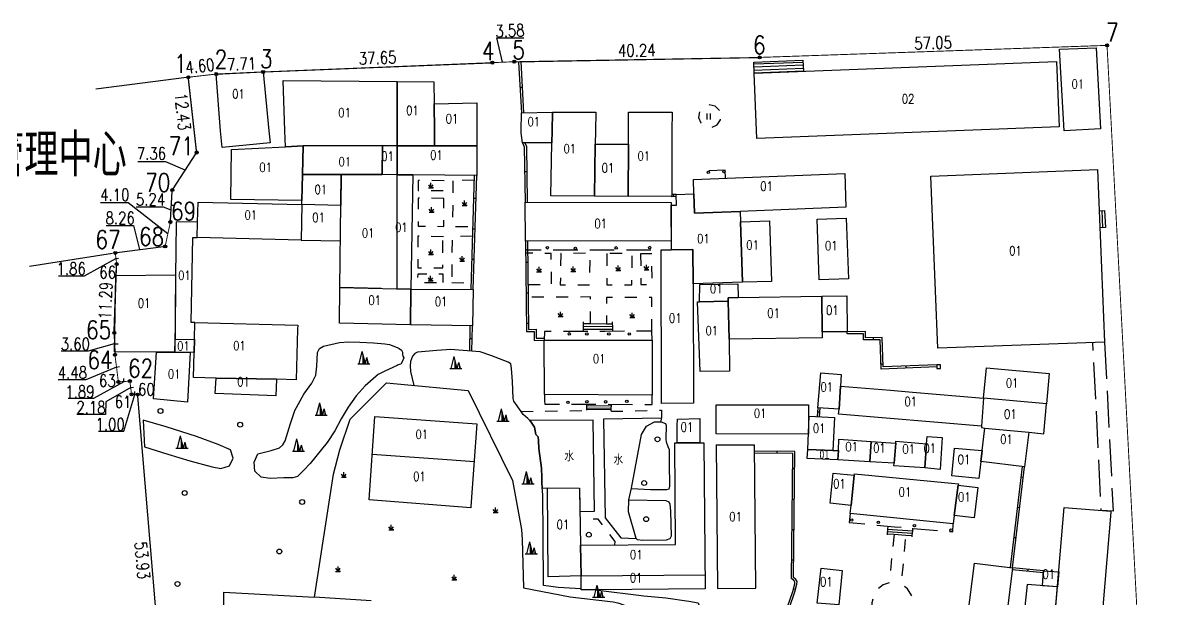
# Model space of a CAD drawing. Extents: x -9390 to -4743, y 24196 to 25839.
# Drawn here: x -6411.9 to -6317.1, y 25116.6 to 25163.9 of the extents above; entities that cross this region are included whole.
import ezdxf
from ezdxf.enums import TextEntityAlignment as Align

# ---------------------------------------------------------------- set-up
doc = ezdxf.new("R2010")
doc.units = 0
doc.header["$MEASUREMENT"] = 0
for name, pattern in [('X0', [4, 3, -1]), ('X5', [3, 2, -1]), ('X6', [2, 1, -1]), ('X87', [7, 5, -2])]:
    doc.linetypes.add(name, pattern=pattern)
doc.layers.get('0').update_dxf_attribs({"linetype": 'CONTINUOUS'})
for name, color, linetype in [('BOUND', 7, 'CONTINUOUS'), ('DLDW', 14, 'CONTINUOUS'), ('DLSS', 5, 'CONTINUOUS'), ('JMD', 6, 'CONTINUOUS'), ('JZD', 1, 'CONTINUOUS'), ('YZH', 2, 'CONTINUOUS'), ('ZBTZ', 5, 'CONTINUOUS')]:
    doc.layers.add(name, color=color, linetype=linetype)
doc.styles.add('HZ', font='rs', dxfattribs={"width": 0.8, "bigfont": 'hztxt'})
doc.styles.add('黑体', font='SIMHEI.TTF', dxfattribs={"width": 0.8})
doc.linetypes.add('X4', pattern='A,0,-1e-09,[149,symbolx.shx,S=0.15,R=0,X=0,Y=0],-1.6', length=1.6)
doc.linetypes.add('X71', pattern='A,5,[150,symbolx.shx,S=1,R=0,X=0,Y=1],5', length=10)
doc.linetypes.add('X72', pattern='A,5,[150,symbolx.shx,S=1,R=0,X=0,Y=0],5', length=10)
doc.linetypes.add('X79', pattern='A,5,[150,symbolx.shx,S=1,R=0,X=0,Y=0],5,[149,symbolx.shx,S=0.25,R=0,X=0,Y=-0.5],1e-08', length=10)

# ---------------------------------------------------------------- blocks, each defined once
blk = doc.blocks.new('GC269')
at = {"linetype": 'CONTINUOUS'}
for p, q in [((-0.52, -1.07), (-0.52, 0.93)), ((0.48, -1.07), (0.48, 0.93))]:
    blk.add_line(p, q, dxfattribs=at)
blk = doc.blocks.new('GC021')
for p, q in [((-1.5, 0), (-0.5, 4)), ((0.5, 0), (-0.5, 4)), ((-2, 0), (2, 0)), ((0.5, 0), (1, 2)), ((1.5, 0), (1, 2))]:
    blk.add_line(p, q)
for points in [[(-0.5, 4), (0.5, 0), (-0.5, 0)], [(1, 2), (1.5, 0), (1, 0)]]:
    blk.add_solid(points)
blk = doc.blocks.new('GC124')
for p, q in [((0, -0.8), (-0.75, 0.2)), ((0, -0.8), (0, 0.8)), ((0, -0.8), (0.75, 0.2)), ((-0.8, -0.8), (0.75, -0.8)), ((0.8, -0.8), (0, -0.8))]:
    blk.add_line(p, q)
blk = doc.blocks.new('GC122')
blk.add_circle((0, 0), 0.8)

msp = doc.modelspace()

# ---------------------------------------------------------------- linework, layer by layer
at = {"linetype": 'CONTINUOUS', "flags": 128}
for points in [[(-6399.54, 25148.915), (-6399.785, 25148.915)], [(-6404.331, 25144.562), (-6404.135, 25144.594)], [(-6404.448, 25137.557), (-6404.141, 25137.557)], [(-6404.289, 25135.649), (-6404.051, 25135.677)], [(-6403.685, 25134.475), (-6403.695, 25134.7)], [(-6403.124, 25133.97), (-6402.899, 25133.998)], [(-6402.796, 25133.39), (-6402.796, 25133.652)]]:
    msp.add_lwpolyline(points, dxfattribs=at)
at = {"layer": 'BOUND', "linetype": 'CONTINUOUS', "flags": 128}
msp.add_lwpolyline([(-6347.973, 25160.821), (-6347.939, 25159.921), (-6351.966, 25159.767), (-6352.001, 25160.666)], close=True, dxfattribs=at)
at = {"layer": 'DLDW', "linetype": 'X4', "flags": 128}
for points in [[(-6382.798, 25135.063), (-6383.893, 25134.116), (-6384.625, 25133.278), (-6385.294, 25132.361), (-6385.852, 25131.395), (-6386.379, 25130.398), (-6387, 25129.464), (-6387.477, 25128.879), (-6387.939, 25128.31), (-6388.416, 25127.725), (-6388.925, 25127.172), (-6389.45, 25126.651), (-6389.831, 25126.557), (-6390.574, 25126.56), (-6391.697, 25126.486), (-6392.425, 25126.6), (-6392.944, 25127.111), (-6393.004, 25127.841), (-6392.683, 25128.522), (-6391.606, 25128.803), (-6390.926, 25129.006), (-6390.639, 25129.274), (-6390.448, 25129.591), (-6390.014, 25131.017), (-6389.662, 25132.079), (-6388.927, 25133.408), (-6388.274, 25134.31), (-6387.939, 25134.975), (-6387.857, 25135.72), (-6387.804, 25136.831), (-6387.629, 25137.163), (-6387.295, 25137.352), (-6385.997, 25137.664), (-6385.264, 25137.711), (-6384.32, 25137.688), (-6383.213, 25137.635), (-6382.274, 25137.539), (-6381.901, 25137.503), (-6381.264, 25137.247), (-6381.095, 25137.179), (-6380.905, 25137.02), (-6380.826, 25136.877), (-6380.827, 25136.687), (-6380.795, 25136.544), (-6380.732, 25136.401), (-6380.844, 25136.068), (-6380.955, 25135.878), (-6381.195, 25135.819), (-6381.264, 25135.786), (-6382.283, 25135.301), (-6382.782, 25135.063)], [(-6366.201, 25117.442), (-6368.06, 25117.547), (-6369.262, 25117.707), (-6369.286, 25121.849), (-6369.327, 25125.119), (-6369.388, 25126.134), (-6369.387, 25126.595), (-6369.417, 25127.356), (-6369.636, 25128.96), (-6369.666, 25129.595), (-6369.697, 25129.928), (-6369.887, 25130.103), (-6370.012, 25130.706), (-6370.264, 25131.135), (-6370.375, 25131.262), (-6370.533, 25131.437), (-6370.928, 25131.739), (-6371.102, 25131.993), (-6371.686, 25132.835), (-6371.749, 25133.057), (-6371.809, 25134.469), (-6371.886, 25135.533), (-6371.949, 25135.914), (-6372.17, 25136.057), (-6373.577, 25136.598), (-6374.463, 25136.901), (-6376.9, 25137.079), (-6377.233, 25137.047), (-6378.009, 25137.017), (-6379.608, 25136.86), (-6379.829, 25136.749), (-6380.004, 25136.543), (-6380.179, 25136.099), (-6380.195, 25135.734), (-6380.165, 25135.274), (-6379.902, 25134.134)], [(-6398.481, 25113.742), (-6395.491, 25113.751), (-6395.475, 25117.172), (-6388.058, 25116.774), (-6386.475, 25126.86), (-6385.975, 25128.857), (-6385.125, 25131.376), (-6382.137, 25134.346), (-6381.264, 25134.263), (-6375.435, 25133.712), (-6371.794, 25126.344), (-6371.058, 25122.328), (-6371.012, 25121.502), (-6370.909, 25117.519), (-6367.08, 25116.784), (-6363.551, 25116.367), (-6363.171, 25116.303), (-6359.327, 25114.965), (-6358.583, 25114.821), (-6356.383, 25114.802), (-6356.256, 25114.802), (-6354.784, 25114.721), (-6351.619, 25114.161), (-6351.619, 25114.161)], [(-6364.997, 25117.367), (-6361.032, 25116.871), (-6359.213, 25116.694), (-6357.329, 25116.438), (-6356.585, 25116.294), (-6356.255, 25115.294), (-6356.256, 25114.802)]]:
    msp.add_lwpolyline(points, dxfattribs=at)
msp.add_lwpolyline([(-6401.982, 25129.087), (-6400.072, 25128.491), (-6398.287, 25127.96), (-6396.453, 25127.444), (-6395.726, 25127.314), (-6395.029, 25127.533), (-6394.711, 25128.166), (-6394.928, 25128.849), (-6395.954, 25129.298), (-6397.739, 25129.941), (-6400.202, 25130.745), (-6402.114, 25131.278)], close=True, dxfattribs=at)
at = {"layer": 'DLDW', "linetype": 'CONTINUOUS'}
for points in [[(-6365.192, 25131.276), (-6370.374, 25131.26), (-6370.264, 25131.135), (-6370.012, 25130.706), (-6369.887, 25130.103), (-6369.697, 25129.928), (-6369.666, 25129.595), (-6369.636, 25128.96), (-6369.417, 25127.356), (-6369.387, 25126.595), (-6369.388, 25126.134), (-6369.363, 25125.725), (-6366.302, 25125.718), (-6366.267, 25123.797), (-6365.085, 25123.811)], [(-6362.044, 25125.712), (-6361.216, 25130.119), (-6360.815, 25130.805), (-6360.163, 25131.155), (-6359.612, 25131.153), (-6359.579, 25131.439), (-6364.326, 25131.379), (-6364.202, 25123.271), (-6362.923, 25121.619), (-6361.672, 25121.586), (-6362.301, 25123.761), (-6362.268, 25124.76)]]:
    msp.add_lwpolyline(points, close=True, dxfattribs=at)
at = {"layer": 'DLDW', "linetype": 'X4'}
msp.add_lwpolyline([(-6383.389, 25116.466), (-6388.058, 25116.774)], dxfattribs=at)
at = {"layer": 'DLSS', "linetype": 'X6', "flags": 128}
msp.add_lwpolyline([(-6354.823, 25156.704), (-6355.18, 25157.044), (-6355.662, 25157.152), (-6356.131, 25156.996), (-6356.453, 25156.622), (-6356.537, 25156.135), (-6356.358, 25155.675), (-6355.968, 25155.372), (-6355.478, 25155.312), (-6355.027, 25155.514), (-6354.744, 25155.919)], close=True, dxfattribs=at)
for points in [[(-6377.422, 25150.934), (-6379.532, 25150.953), (-6379.549, 25150.128), (-6377.428, 25150.141), (-6377.422, 25150.934)], [(-6376.698, 25150.933), (-6376.722, 25147.188), (-6375.039, 25147.172)], [(-6374.922, 25150.985), (-6376.698, 25150.933)], [(-6377.445, 25149.49), (-6379.55, 25149.493), (-6379.555, 25147.207), (-6377.449, 25147.191), (-6377.445, 25149.49)], [(-6377.467, 25146.332), (-6379.572, 25146.382), (-6379.577, 25143.795), (-6377.52, 25143.777), (-6377.515, 25146.332)], [(-6375.063, 25146.375), (-6376.755, 25146.363), (-6376.793, 25142.662)], [(-6370.528, 25142.418), (-6368.596, 25142.401), (-6368.639, 25144.96), (-6370.696, 25144.99)], [(-6367.847, 25144.955), (-6367.884, 25142.384), (-6365.478, 25142.381), (-6365.409, 25144.999), (-6367.847, 25144.955)], [(-6364.064, 25144.95), (-6364.053, 25142.379), (-6362.011, 25142.392), (-6361.992, 25144.956), (-6364.064, 25144.95)], [(-6361.294, 25144.947), (-6361.283, 25142.423), (-6360.35, 25142.39), (-6360.376, 25144.945), (-6361.294, 25144.947)], [(-6377.483, 25142.587), (-6377.503, 25143.255), (-6379.579, 25143.256), (-6379.613, 25142.587), (-6377.483, 25142.587)], [(-6376.794, 25142.586), (-6375.181, 25142.546)], [(-6365.405, 25139.207), (-6365.418, 25141.398), (-6370.516, 25141.37)], [(-6360.363, 25138.586), (-6360.369, 25141.361), (-6364.097, 25141.365), (-6364.091, 25139.205)], [(-6371.112, 25132.008), (-6365.767, 25132.081)], [(-6363.725, 25132.063), (-6363.694, 25132.015), (-6359.594, 25132.105), (-6359.579, 25131.439)], [(-6363.415, 25121.048), (-6363.382, 25121.318), (-6364.772, 25123.161), (-6366.26, 25123.131)], [(-6340.492, 25121.924), (-6340.911, 25117.941), (-6341.386, 25117.767), (-6341.782, 25117.466), (-6342.195, 25116.847), (-6342.339, 25116.292), (-6342.292, 25115.879), (-6341.977, 25115.212), (-6341.629, 25114.847), (-6341.17, 25114.592), (-6341.243, 25113.549), (-6345.256, 25113.899)], [(-6336.408, 25113.174), (-6340.27, 25113.48), (-6340.237, 25114.512), (-6339.746, 25114.654), (-6339.159, 25115.161), (-6338.857, 25115.923), (-6338.919, 25116.7), (-6339.408, 25117.447), (-6339.898, 25117.813), (-6339.526, 25121.843)]]:
    msp.add_lwpolyline(points, dxfattribs=at)
at = {"layer": 'JMD', "linetype": 'CONTINUOUS'}
for p, q in [((-6385.884, 25149.009), (-6385.852, 25151.437)), ((-6385.852, 25151.437), (-6382.483, 25151.437)), ((-6385.975, 25142.17), (-6385.884, 25149.009)), ((-6382.59, 25142.091), (-6385.975, 25142.17)), ((-6383.575, 25124.736), (-6383.11, 25131.589)), ((-6383.11, 25131.589), (-6374.738, 25130.996)), ((-6374.738, 25130.996), (-6375.217, 25124.206)), ((-6358.428, 25121.074), (-6358.491, 25129.422)), ((-6358.491, 25129.422), (-6358.301, 25129.421)), ((-6358.301, 25129.421), (-6356.433, 25129.435)), ((-6356.433, 25129.435), (-6356.101, 25129.434)), ((-6356.101, 25129.434), (-6355.998, 25117.452)), ((-6383.32, 25128.496), (-6376.776, 25128.032)), ((-6355.1, 25129.258), (-6351.949, 25129.253)), ((-6376.776, 25128.032), (-6374.956, 25127.903)), ((-6375.233, 25124.079), (-6383.575, 25124.736)), ((-6375.217, 25124.206), (-6375.233, 25124.079)), ((-6366.217, 25121.036), (-6358.428, 25121.074)), ((-6366.174, 25118.512), (-6366.217, 25121.036)), ((-6366.16, 25117.449), (-6366.174, 25118.512)), ((-6366.16, 25117.354), (-6366.16, 25117.449)), ((-6365.014, 25117.367), (-6366.16, 25117.354)), ((-6355.998, 25117.452), (-6365.014, 25117.367))]:
    msp.add_line(p, q, dxfattribs=at)
for points in [[(-6326.922, 25161.729), (-6323.932, 25161.846), (-6323.571, 25155.205), (-6326.559, 25155.034)], [(-6351.966, 25159.767), (-6327.186, 25160.716), (-6326.956, 25155.348), (-6351.767, 25154.399)], [(-6391.782, 25155.034), (-6391.676, 25154.034), (-6395.632, 25153.671), (-6395.766, 25155.034), (-6396.107, 25159.689), (-6396.107, 25159.689), (-6392.258, 25159.864)], [(-6388.988, 25153.8), (-6390.422, 25153.729), (-6390.471, 25155.034), (-6390.627, 25159.166), (-6381.264, 25159.081), (-6381.264, 25155.034), (-6381.264, 25153.811), (-6382.472, 25153.817)], [(-6378.209, 25155.034), (-6378.192, 25153.795), (-6381.264, 25153.811), (-6381.264, 25155.034), (-6381.264, 25159.081), (-6378.265, 25159.053), (-6378.224, 25157.254)], [(-6378.209, 25155.034), (-6378.224, 25157.254), (-6374.724, 25157.335), (-6374.728, 25155.034), (-6374.73, 25153.788), (-6377.484, 25153.793), (-6378.143, 25153.795), (-6378.192, 25153.795)], [(-6371.086, 25155.034), (-6371.076, 25156.513), (-6368.524, 25156.574), (-6368.553, 25155.034), (-6368.57, 25154.057), (-6370.993, 25154.048), (-6371.087, 25154.858)], [(-6364.993, 25155.034), (-6365.013, 25153.934), (-6365.09, 25149.662), (-6368.65, 25149.683), (-6368.57, 25154.057), (-6368.553, 25155.034), (-6368.524, 25156.574), (-6364.965, 25156.553)], [(-6362.286, 25155.034), (-6362.28, 25156.55), (-6358.715, 25156.566), (-6358.721, 25155.034), (-6358.743, 25149.667), (-6362.308, 25149.651), (-6362.291, 25153.923)], [(-6394.909, 25149.399), (-6394.858, 25153.509), (-6390.422, 25153.729), (-6388.988, 25153.8), (-6389.031, 25151.435), (-6389.073, 25149.309)], [(-6388.988, 25153.8), (-6382.472, 25153.817), (-6382.483, 25151.437), (-6385.852, 25151.437), (-6389.031, 25151.435)], [(-6382.483, 25151.437), (-6382.472, 25153.817), (-6381.264, 25153.811), (-6381.264, 25151.428)], [(-6381.264, 25151.428), (-6381.264, 25153.811), (-6378.192, 25153.795), (-6378.143, 25153.795), (-6377.484, 25153.793), (-6374.73, 25153.788), (-6374.735, 25151.375), (-6379.989, 25151.417)], [(-6365.09, 25149.662), (-6365.013, 25153.934), (-6362.291, 25153.923), (-6362.308, 25149.651)], [(-6389.09, 25148.976), (-6389.073, 25149.309), (-6389.031, 25151.435), (-6385.852, 25151.437), (-6385.885, 25148.901)], [(-6381.264, 25142.06), (-6381.264, 25151.428), (-6379.989, 25151.417), (-6380.135, 25142.034)], [(-6356.954, 25151.037), (-6344.545, 25151.523), (-6344.454, 25148.755), (-6353.138, 25148.415), (-6356.863, 25148.269), (-6356.915, 25149.852)], [(-6337.477, 25151.319), (-6323.822, 25151.852), (-6323.227, 25137.688), (-6336.909, 25137.182)], [(-6358.8, 25148.943), (-6358.357, 25148.942), (-6358.387, 25149.804), (-6356.915, 25149.852), (-6356.863, 25148.269), (-6353.138, 25148.415), (-6353.111, 25147.569), (-6352.948, 25142.598), (-6356.996, 25142.477), (-6357.004, 25145.29), (-6358.772, 25145.277)], [(-6397.676, 25146.278), (-6397.638, 25147.539), (-6397.599, 25149.189), (-6389.09, 25148.976), (-6389.152, 25146.057)], [(-6370.766, 25149.164), (-6358.801, 25149.149), (-6358.8, 25148.943), (-6358.777, 25145.991), (-6370.741, 25145.974)], [(-6398.024, 25146.287), (-6397.676, 25146.278), (-6397.638, 25147.539), (-6399.394, 25147.563), (-6399.421, 25145.151), (-6399.447, 25143.215), (-6399.485, 25137.916), (-6397.89, 25137.94), (-6397.868, 25139.288), (-6398.153, 25139.305)], [(-6353.111, 25147.569), (-6350.715, 25147.649), (-6350.549, 25142.678), (-6352.948, 25142.598)], [(-6346.818, 25147.779), (-6344.419, 25147.86), (-6344.253, 25142.888), (-6346.652, 25142.808)], [(-6359.6, 25145.278), (-6358.793, 25145.277), (-6357.004, 25145.29), (-6356.996, 25142.477), (-6356.965, 25132.673), (-6359.577, 25132.661)], [(-6386.004, 25139.252), (-6386.004, 25139.252), (-6385.975, 25142.17), (-6380.135, 25142.034), (-6380.173, 25139.114)], [(-6380.173, 25139.114), (-6380.135, 25142.034), (-6375.023, 25141.996), (-6375.092, 25139.028)], [(-6356.459, 25140.989), (-6356.44, 25142.433), (-6353.306, 25142.476), (-6353.292, 25141.35), (-6354.115, 25141.335), (-6354.116, 25141.065)], [(-6356.617, 25140.989), (-6356.459, 25140.989), (-6354.116, 25141.065), (-6354.043, 25137.923), (-6354, 25135.304), (-6356.406, 25135.275)], [(-6354.116, 25141.065), (-6354.115, 25141.335), (-6353.292, 25141.35), (-6346.439, 25141.452), (-6346.397, 25138.532), (-6346.398, 25138.04), (-6354.043, 25137.923)], [(-6346.439, 25141.452), (-6344.381, 25141.497), (-6344.339, 25138.545), (-6346.397, 25138.532)], [(-6397.969, 25134.782), (-6397.911, 25136.845), (-6397.89, 25137.94), (-6397.868, 25139.288), (-6389.422, 25139.092), (-6389.44, 25138.742), (-6389.554, 25134.601), (-6391.152, 25134.64), (-6396.118, 25134.742)], [(-6399.485, 25137.916), (-6397.89, 25137.94), (-6397.911, 25136.845), (-6399.493, 25136.868)], [(-6369.206, 25137.847), (-6360.343, 25137.851), (-6360.336, 25133.328), (-6369.168, 25133.387)], [(-6401.007, 25136.878), (-6399.493, 25136.868), (-6398.239, 25136.849), (-6398.468, 25132.763), (-6401.255, 25133.03)], [(-6346.757, 25132.311), (-6346.498, 25135.183), (-6344.836, 25135.038), (-6344.901, 25134.086), (-6345.016, 25132.198)], [(-6327.786, 25135.111), (-6327.999, 25132.62), (-6333.158, 25133.103), (-6332.925, 25135.592)], [(-6396.188, 25133.473), (-6396.118, 25134.742), (-6391.152, 25134.64), (-6391.206, 25133.292)], [(-6345.048, 25131.769), (-6345.016, 25132.198), (-6344.901, 25134.086), (-6340.787, 25133.748), (-6338.982, 25133.587), (-6333.158, 25133.103), (-6333.337, 25130.786)], [(-6355.095, 25132.558), (-6347.529, 25132.546), (-6347.532, 25130.146), (-6355.098, 25130.158)], [(-6327.999, 25132.62), (-6333.158, 25133.103), (-6333.337, 25130.786), (-6333.337, 25130.675), (-6333.052, 25130.643), (-6329.46, 25130.289), (-6328.209, 25130.161)], [(-6358.301, 25129.421), (-6358.283, 25130.834), (-6358.282, 25131.373), (-6356.445, 25131.419), (-6356.432, 25130.006), (-6356.433, 25129.435)], [(-6358.301, 25129.421), (-6358.283, 25130.834), (-6358.282, 25131.373), (-6356.445, 25131.419), (-6356.432, 25130.006), (-6356.433, 25129.435)], [(-6347.586, 25128.868), (-6347.47, 25131.614), (-6345.381, 25131.516), (-6345.513, 25128.802)], [(-6333.385, 25127.89), (-6333.273, 25128.802), (-6333.052, 25130.643), (-6329.46, 25130.289), (-6329.797, 25127.459)], [(-6345.118, 25128.024), (-6345.07, 25128.786), (-6345.02, 25129.722), (-6342.393, 25129.544), (-6342.491, 25127.862)], [(-6342.491, 25127.862), (-6342.393, 25129.544), (-6340.367, 25129.399), (-6340.497, 25127.748)], [(-6340.513, 25127.542), (-6340.497, 25127.748), (-6340.367, 25129.399), (-6340.351, 25129.557), (-6337.835, 25129.348), (-6337.981, 25127.38)], [(-6337.981, 25127.38), (-6337.835, 25129.348), (-6337.786, 25129.951), (-6336.552, 25129.87), (-6336.715, 25127.251)], [(-6347.619, 25128.154), (-6347.586, 25128.868), (-6345.513, 25128.802), (-6345.07, 25128.786), (-6345.118, 25128.024)], [(-6335.75, 25126.711), (-6335.54, 25128.996), (-6333.273, 25128.802), (-6333.385, 25127.89), (-6333.55, 25126.486)], [(-6345.758, 25124.47), (-6345.5, 25126.945), (-6343.775, 25126.784), (-6344.033, 25124.277)], [(-6344.098, 25123.626), (-6344.033, 25124.277), (-6343.775, 25126.784), (-6343.759, 25126.895), (-6335.783, 25126.108), (-6335.229, 25126.059), (-6335.245, 25125.948), (-6335.566, 25123.457), (-6335.647, 25122.775)], [(-6368.946, 25125.721), (-6366.302, 25125.718), (-6366.217, 25121.036), (-6366.174, 25118.512), (-6368.865, 25118.437)], [(-6335.566, 25123.457), (-6335.245, 25125.948), (-6333.631, 25125.756), (-6333.936, 25123.28)], [(-6328.678, 25098.071), (-6328.63, 25098.754), (-6328.096, 25105.181), (-6327.933, 25107.735), (-6326.542, 25124.128), (-6322.712, 25123.806), (-6322.712, 25123.726), (-6324.507, 25102.7), (-6324.927, 25097.765)], [(-6346.803, 25116.266), (-6346.496, 25119.138), (-6344.756, 25118.961), (-6345.046, 25116.121)], [(-6335.092, 25110.016), (-6334.471, 25115.037), (-6333.911, 25119.555), (-6330.785, 25119.168), (-6331.966, 25109.629)]]:
    msp.add_lwpolyline(points, close=True, dxfattribs=at)
at = {"layer": 'JMD', "linetype": 'CONTINUOUS', "flags": 128}
for points in [[(-6389.152, 25146.057), (-6385.924, 25146.014)], [(-6366.174, 25118.512), (-6356.008, 25118.6)]]:
    msp.add_lwpolyline(points, dxfattribs=at)
for points in [[(-6404.331, 25143.163), (-6399.447, 25143.215), (-6399.493, 25136.868), (-6404.442, 25136.902)], [(-6328.238, 25118.925), (-6326.99, 25118.846), (-6327.096, 25117.601), (-6328.315, 25117.704)], [(-6330.632, 25107.991), (-6327.933, 25107.735), (-6327.096, 25117.601), (-6329.583, 25117.811)]]:
    msp.add_lwpolyline(points, close=True, dxfattribs=at)
at = {"layer": 'JMD', "linetype": 'CONTINUOUS'}
msp.add_lwpolyline([(-6355.1, 25129.258), (-6354.998, 25117.461), (-6351.848, 25117.488), (-6351.949, 25129.253)], dxfattribs=at)
at = {"layer": 'JZD', "linetype": 'CONTINUOUS', "flags": 128}
for points in [[(-6372.621, 25160.656), (-6373.085, 25162.665), (-6370.879, 25162.665)], [(-6398.545, 25159.415), (-6405.975, 25158.457)], [(-6402.541, 25152.5), (-6400.273, 25152.5), (-6398.676, 25151.83)], [(-6405.593, 25149.159), (-6403.343, 25149.159), (-6400.088, 25146.61)], [(-6402.68, 25148.798), (-6400.47, 25148.798), (-6399.827, 25148.537)], [(-6405.151, 25147.272), (-6402.901, 25147.272), (-6402.399, 25145.285)], [(-6404.618, 25144.952), (-6411.428, 25143.908)], [(-6409.051, 25143.128), (-6406.91, 25143.128), (-6404.356, 25144.56)], [(-6408.837, 25136.976), (-6406.581, 25136.976), (-6404.449, 25137.591)], [(-6404.284, 25135.637), (-6406.8, 25134.599), (-6409.07, 25134.599)], [(-6408.248, 25133.082), (-6406.16, 25133.082), (-6403.658, 25134.453)], [(-6403.127, 25133.958), (-6405.157, 25132.782), (-6405.18, 25131.757), (-6407.556, 25131.757)], [(-6405.757, 25130.374), (-6403.692, 25130.374), (-6402.781, 25133.405)]]:
    msp.add_lwpolyline(points, dxfattribs=at)
at = {"layer": 'JZD', "linetype": 'X87', "const_width": 0.075, "flags": 128}
for points in [[(-6351.414, 25161.058), (-6323.157, 25162.038)], [(-6323.025, 25161.917), (-6317.094, 25049.889)], [(-6398.267, 25159.442), (-6396.231, 25159.675)], [(-6400.272, 25145.664), (-6399.895, 25147.427)]]:
    msp.add_lwpolyline(points, dxfattribs=at)
at = {"layer": 'JZD', "linetype": 'CONTINUOUS', "const_width": 0.075, "flags": 128}
for points in [[(-6392.133, 25159.869), (-6373.572, 25160.621)], [(-6373.322, 25160.631), (-6371.781, 25160.696)], [(-6371.531, 25160.704), (-6351.664, 25161.051)], [(-6395.982, 25159.695), (-6392.383, 25159.858)], [(-6397.719, 25153.376), (-6398.377, 25159.303)], [(-6399.645, 25150.271), (-6397.774, 25153.147)], [(-6399.861, 25147.674), (-6399.721, 25150.042)], [(-6404.268, 25145.032), (-6400.422, 25145.526)], [(-6404.29, 25144.218), (-6404.376, 25144.892)], [(-6404.47, 25138.578), (-6404.278, 25143.97)], [(-6404.421, 25136.779), (-6404.47, 25138.328)], [(-6404.153, 25134.554), (-6404.402, 25136.53)], [(-6403.32, 25134.482), (-6404.013, 25134.438)], [(-6403.069, 25133.534), (-6403.179, 25134.366)], [(-6402.679, 25133.394), (-6402.928, 25133.404)], [(-6400.309, 25106.642), (-6402.544, 25133.264)]]:
    msp.add_lwpolyline(points, dxfattribs=at)
at = {"layer": 'JZD', "linetype": 'X79', "flags": 128}
for points in [[(-6371.531, 25160.704), (-6351.664, 25161.051)], [(-6400.309, 25106.642), (-6402.544, 25133.264)]]:
    msp.add_lwpolyline(points, dxfattribs=at)
at = {"layer": 'JZD', "linetype": 'X72', "flags": 128}
for points in [[(-6395.982, 25159.695), (-6392.383, 25159.858)], [(-6392.133, 25159.869), (-6373.572, 25160.621)], [(-6397.719, 25153.376), (-6398.377, 25159.303)], [(-6399.645, 25150.271), (-6397.774, 25153.147)], [(-6404.47, 25138.578), (-6404.278, 25143.97)]]:
    msp.add_lwpolyline(points, dxfattribs=at)
at = {"layer": 'JZD', "linetype": 'X71', "flags": 128}
for points in [[(-6399.861, 25147.674), (-6399.721, 25150.042)], [(-6404.268, 25145.032), (-6400.422, 25145.526)], [(-6404.47, 25138.328), (-6404.421, 25136.779)], [(-6404.47, 25138.328), (-6404.421, 25136.779)]]:
    msp.add_lwpolyline(points, dxfattribs=at)
at = {"layer": 'JZD', "linetype": 'CONTINUOUS'}
for centre, radius in [((-6323.032, 25162.042), 0.125), ((-6323.032, 25162.042), 0.1), ((-6323.032, 25162.042), 0.1), ((-6323.032, 25162.042), 0.1), ((-6373.447, 25160.626), 0.125), ((-6373.447, 25160.626), 0.1), ((-6373.447, 25160.626), 0.1), ((-6371.656, 25160.702), 0.125), ((-6371.656, 25160.702), 0.1), ((-6371.656, 25160.702), 0.1), ((-6351.539, 25161.054), 0.125), ((-6351.539, 25161.054), 0.1), ((-6396.107, 25159.689), 0.125), ((-6396.107, 25159.689), 0.1), ((-6396.107, 25159.689), 0.1), ((-6396.107, 25159.689), 0.1), ((-6392.258, 25159.864), 0.125), ((-6392.258, 25159.864), 0.1), ((-6398.391, 25159.428), 0.125), ((-6398.391, 25159.428), 0.125), ((-6398.391, 25159.428), 0.1), ((-6398.391, 25159.428), 0.1), ((-6398.391, 25159.428), 0.1), ((-6397.706, 25153.252), 0.125), ((-6397.706, 25153.252), 0.1), ((-6397.706, 25153.252), 0.1), ((-6399.714, 25150.167), 0.125), ((-6399.714, 25150.167), 0.1), ((-6399.714, 25150.167), 0.1), ((-6399.869, 25147.549), 0.125), ((-6399.869, 25147.549), 0.1), ((-6399.869, 25147.549), 0.1), ((-6400.298, 25145.542), 0.125), ((-6400.298, 25145.542), 0.1), ((-6400.298, 25145.542), 0.1), ((-6404.392, 25145.016), 0.125), ((-6404.392, 25145.016), 0.125), ((-6404.392, 25145.016), 0.125), ((-6404.274, 25144.094), 0.125), ((-6404.274, 25144.094), 0.125), ((-6404.274, 25144.094), 0.125), ((-6404.474, 25138.453), 0.125), ((-6404.474, 25138.453), 0.125), ((-6404.474, 25138.453), 0.125), ((-6404.417, 25136.654), 0.125), ((-6404.417, 25136.654), 0.125), ((-6404.417, 25136.654), 0.125), ((-6404.138, 25134.43), 0.125), ((-6404.138, 25134.43), 0.125), ((-6404.138, 25134.43), 0.125), ((-6403.195, 25134.49), 0.125), ((-6403.195, 25134.49), 0.125), ((-6403.195, 25134.49), 0.125), ((-6403.053, 25133.41), 0.125), ((-6403.053, 25133.41), 0.125), ((-6403.053, 25133.41), 0.125), ((-6402.554, 25133.388), 0.125), ((-6402.554, 25133.388), 0.125), ((-6402.554, 25133.388), 0.125)]:
    msp.add_circle(centre, radius, dxfattribs=at)
at = {"layer": 'JZD', "color": 7, "linetype": 'CONTINUOUS'}
for p in [(-6323.032, 25162.042), (-6323.032, 25162.042), (-6323.032, 25162.042), (-6398.391, 25159.428), (-6398.391, 25159.428), (-6398.391, 25159.428), (-6404.392, 25145.016), (-6404.392, 25145.016), (-6404.392, 25145.016), (-6404.392, 25145.016), (-6404.392, 25145.016), (-6404.392, 25145.016)]:
    msp.add_point(p, dxfattribs=at)
at = {"layer": 'JZD', "linetype": 'CONTINUOUS'}
for p in [(-6371.656, 25160.702), (-6371.656, 25160.702), (-6371.656, 25160.702), (-6351.539, 25161.054), (-6351.539, 25161.054), (-6392.258, 25159.864), (-6392.258, 25159.864), (-6373.447, 25160.626), (-6373.447, 25160.626), (-6373.447, 25160.626), (-6396.107, 25159.689), (-6396.107, 25159.689), (-6396.107, 25159.689), (-6397.706, 25153.252), (-6397.706, 25153.252), (-6397.706, 25153.252), (-6399.714, 25150.167), (-6399.714, 25150.167), (-6399.714, 25150.167), (-6399.869, 25147.549), (-6399.869, 25147.549), (-6399.869, 25147.549), (-6400.298, 25145.542), (-6400.298, 25145.542), (-6400.298, 25145.542), (-6404.274, 25144.094), (-6404.274, 25144.094), (-6404.274, 25144.094), (-6404.274, 25144.094), (-6404.274, 25144.094), (-6404.274, 25144.094), (-6404.474, 25138.453), (-6404.474, 25138.453), (-6404.474, 25138.453), (-6404.474, 25138.453), (-6404.474, 25138.453), (-6404.474, 25138.453), (-6404.417, 25136.654), (-6404.417, 25136.654), (-6404.417, 25136.654), (-6404.417, 25136.654), (-6404.417, 25136.654), (-6404.417, 25136.654), (-6404.138, 25134.43), (-6404.138, 25134.43), (-6404.138, 25134.43), (-6404.138, 25134.43), (-6404.138, 25134.43), (-6404.138, 25134.43), (-6403.195, 25134.49), (-6403.195, 25134.49), (-6403.195, 25134.49), (-6403.195, 25134.49), (-6403.195, 25134.49), (-6403.195, 25134.49), (-6403.053, 25133.41), (-6403.053, 25133.41), (-6403.053, 25133.41), (-6403.053, 25133.41), (-6403.053, 25133.41), (-6403.053, 25133.41), (-6402.554, 25133.388), (-6402.554, 25133.388), (-6402.554, 25133.388), (-6402.554, 25133.388), (-6402.554, 25133.388), (-6402.554, 25133.388)]:
    msp.add_point(p, dxfattribs=at)
at = {"layer": 'YZH', "linetype": 'CONTINUOUS'}
for p, q in [((-6348.631, 25128.711), (-6351.945, 25128.747)), ((-6348.808, 25128.538), (-6351.944, 25128.572)), ((-6348.922, 25118.282), (-6348.808, 25128.538)), ((-6348.746, 25118.363), (-6348.631, 25128.711)), ((-6348.691, 25118.089), (-6348.922, 25118.282)), ((-6348.556, 25118.204), (-6348.746, 25118.363)), ((-6348.64, 25118.004), (-6348.691, 25118.089)), ((-6348.651, 25117.867), (-6348.64, 25118.004)), ((-6348.461, 25118.046), (-6348.556, 25118.204)), ((-6348.478, 25117.839), (-6348.461, 25118.046)), ((-6349.684, 25114.721), (-6348.805, 25117.238)), ((-6349.529, 25114.635), (-6348.637, 25117.189)), ((-6348.805, 25117.238), (-6348.651, 25117.867)), ((-6348.637, 25117.189), (-6348.478, 25117.839))]:
    msp.add_line(p, q, dxfattribs=at)
at = {"layer": 'YZH', "linetype": 'CONTINUOUS', "flags": 128}
for points in [[(-6371.303, 25160.659), (-6371.076, 25156.513)], [(-6351.966, 25159.767), (-6352.001, 25160.666)], [(-6351.995, 25160.516), (-6347.968, 25160.67)], [(-6347.973, 25160.821), (-6347.939, 25159.921)], [(-6347.958, 25160.42), (-6351.986, 25160.266)], [(-6351.976, 25160.016), (-6347.949, 25160.171)], [(-6371.015, 25158.595), (-6371.19, 25158.586)], [(-6370.993, 25154.048), (-6370.843, 25153.715), (-6370.766, 25149.164)], [(-6375.198, 25142.002), (-6374.91, 25151.381)], [(-6375.023, 25141.996), (-6374.735, 25151.375)], [(-6370.633, 25151.661), (-6370.808, 25151.658)], [(-6374.967, 25149.498), (-6374.792, 25149.493)], [(-6358.741, 25149.627), (-6358.743, 25149.667)], [(-6358.387, 25149.804), (-6358.742, 25149.802)], [(-6358.385, 25149.629), (-6358.741, 25149.627)], [(-6358.563, 25149.628), (-6358.564, 25149.803)], [(-6323.68, 25148.467), (-6323.231, 25148.489)], [(-6323.367, 25147.081), (-6323.43, 25148.481)], [(-6323.231, 25148.489), (-6323.165, 25147.09)], [(-6375.044, 25146.999), (-6374.869, 25146.994)], [(-6323.165, 25147.09), (-6323.621, 25147.071)], [(-6370.741, 25145.974), (-6370.661, 25138.558), (-6370.037, 25138.565), (-6370.023, 25137.831), (-6369.206, 25137.847)], [(-6370.566, 25145.976), (-6370.488, 25138.735), (-6369.861, 25138.742), (-6369.865, 25138.009), (-6369.21, 25138.022)], [(-6375.121, 25144.5), (-6374.946, 25144.495)], [(-6370.547, 25144.219), (-6370.722, 25144.217)], [(-6370.52, 25141.719), (-6370.695, 25141.717)], [(-6375.316, 25136.955), (-6375.267, 25139.032)], [(-6375.141, 25136.951), (-6375.092, 25139.028)], [(-6370.493, 25139.219), (-6370.668, 25139.218)], [(-6365.992, 25138.573), (-6365.991, 25138.763), (-6365.991, 25138.985), (-6365.991, 25139.207), (-6365.99, 25139.35)], [(-6365.991, 25139.207), (-6365.405, 25139.207), (-6364.091, 25139.205), (-6363.601, 25139.204)], [(-6365.991, 25138.985), (-6363.585, 25139.014)], [(-6363.57, 25138.585), (-6363.585, 25139.014), (-6363.601, 25139.204), (-6363.6, 25139.363)], [(-6375.291, 25137.993), (-6375.116, 25137.989)], [(-6365.991, 25138.763), (-6363.586, 25138.76)], [(-6337.004, 25135.827), (-6341.397, 25135.665), (-6341.486, 25138.064), (-6342.836, 25138.055), (-6342.839, 25138.555), (-6344.339, 25138.545)], [(-6344.338, 25138.37), (-6344.339, 25138.545)], [(-6336.998, 25135.652), (-6341.566, 25135.484), (-6341.655, 25137.888), (-6343.01, 25137.879), (-6343.013, 25138.379), (-6344.338, 25138.37)], [(-6342.178, 25137.884), (-6342.179, 25138.059)], [(-6341.581, 25135.913), (-6341.407, 25135.919)], [(-6339.496, 25135.56), (-6339.503, 25135.735)], [(-6365.735, 25132.589), (-6365.735, 25132.478), (-6365.735, 25132.303), (-6365.735, 25132.192), (-6365.736, 25132.113)], [(-6365.735, 25132.478), (-6363.709, 25132.46)], [(-6365.735, 25132.303), (-6363.725, 25132.269)], [(-6365.735, 25132.192), (-6363.725, 25132.158)], [(-6363.709, 25132.586), (-6363.709, 25132.46), (-6363.725, 25132.269), (-6363.725, 25132.158), (-6363.725, 25132.063)], [(-6346.757, 25132.311), (-6346.809, 25131.583)], [(-6346.757, 25132.311), (-6346.809, 25131.583)], [(-6346.582, 25132.299), (-6346.634, 25131.57)], [(-6346.582, 25132.299), (-6346.634, 25131.57)], [(-6346.608, 25131.934), (-6346.783, 25131.947)], [(-6346.608, 25131.934), (-6346.783, 25131.947)], [(-6350.086, 25128.552), (-6350.085, 25128.727)], [(-6330.959, 25119.188), (-6329.971, 25127.48)], [(-6330.785, 25119.168), (-6329.797, 25127.459)], [(-6348.822, 25127.316), (-6348.647, 25127.314)], [(-6330.072, 25126.636), (-6329.898, 25126.615)], [(-6348.849, 25124.816), (-6348.674, 25124.814)], [(-6330.367, 25124.153), (-6330.194, 25124.133)], [(-6348.877, 25122.316), (-6348.702, 25122.315)], [(-6341.013, 25122.596), (-6341.029, 25122.353), (-6341.062, 25121.972), (-6341.078, 25121.877)], [(-6341.062, 25121.972), (-6340.492, 25121.924), (-6339.526, 25121.843), (-6339.036, 25121.811)], [(-6341.045, 25122.163), (-6339.02, 25122.001)], [(-6341.029, 25122.353), (-6339.003, 25122.192)], [(-6338.987, 25122.43), (-6339.003, 25122.192), (-6339.036, 25121.811), (-6339.052, 25121.716)], [(-6330.663, 25121.671), (-6330.489, 25121.65)], [(-6348.905, 25119.817), (-6348.73, 25119.815)], [(-6328.254, 25118.751), (-6330.802, 25118.993)], [(-6328.238, 25118.925), (-6330.785, 25119.168)], [(-6329.528, 25118.872), (-6329.511, 25119.046)], [(-6348.753, 25117.451), (-6348.583, 25117.409)]]:
    msp.add_lwpolyline(points, dxfattribs=at)
at = {"layer": 'YZH', "linetype": 'CONTINUOUS'}
for points in [[(-6371.131, 25160.711), (-6370.901, 25156.517)], [(-6370.801, 25154.048), (-6370.669, 25153.754), (-6370.591, 25149.167)]]:
    msp.add_lwpolyline(points, dxfattribs=at)
at = {"layer": 'YZH', "linetype": 'X5', "flags": 128}
for points in [[(-6354.332, 25151.14), (-6354.358, 25151.805), (-6355.857, 25151.746), (-6355.831, 25151.081)], [(-6370.741, 25145.974), (-6370.745, 25145.261), (-6364.728, 25145.268), (-6359.6, 25145.278)], [(-6360.357, 25137.851), (-6360.363, 25138.586), (-6364.203, 25138.57), (-6369.189, 25138.561), (-6369.206, 25137.847)], [(-6369.168, 25133.387), (-6369.169, 25132.879), (-6369.164, 25132.596), (-6363.978, 25132.587), (-6360.347, 25132.585), (-6360.336, 25133.328)], [(-6344.098, 25123.626), (-6344.177, 25122.9), (-6340.459, 25122.543), (-6335.695, 25122.124), (-6335.647, 25122.775)]]:
    msp.add_lwpolyline(points, dxfattribs=at)
at = {"layer": 'YZH', "linetype": 'X0', "flags": 128}
msp.add_lwpolyline([(-6323.227, 25137.688), (-6322.534, 25123.829), (-6323.501, 25123.872), (-6324.191, 25137.652)], dxfattribs=at)
at = {"layer": 'YZH', "linetype": 'CONTINUOUS', "flags": 128}
msp.add_lwpolyline([(-6336.705, 25135.839), (-6337.004, 25135.827), (-6336.992, 25135.527), (-6336.692, 25135.539)], close=True, dxfattribs=at)
at = {"layer": 'YZH', "linetype": 'CONTINUOUS'}
for centre in [(-6355.747, 25151.621), (-6354.46, 25151.688), (-6368.938, 25145.432), (-6366.643, 25145.382), (-6363.303, 25145.425), (-6360.549, 25145.453), (-6367.148, 25138.368), (-6365.707, 25138.366), (-6363.903, 25138.364), (-6362.225, 25138.361), (-6367.254, 25132.75), (-6365.702, 25132.811), (-6364.167, 25132.793), (-6362.426, 25132.823), (-6343.978, 25123.094), (-6341.788, 25122.894), (-6338.829, 25122.62), (-6335.816, 25122.258)]:
    msp.add_circle(centre, 0.1, dxfattribs=at)
at = {"layer": 'ZBTZ', "linetype": 'X4', "flags": 128}
for points in [[(-6359.612, 25131.153), (-6359.264, 25131.01), (-6359.201, 25130.851), (-6359.235, 25129.724), (-6359.203, 25129.518), (-6359.062, 25129.121), (-6358.951, 25128.883), (-6358.954, 25127.756), (-6358.925, 25125.883), (-6358.989, 25125.613), (-6359.179, 25125.566), (-6360.493, 25125.568), (-6362.055, 25125.665)], [(-6362.268, 25124.76), (-6359.213, 25124.693), (-6358.991, 25124.598), (-6358.897, 25124.407), (-6358.85, 25123.82), (-6358.775, 25121.772), (-6358.902, 25121.55), (-6359.187, 25121.44), (-6361.134, 25121.41), (-6361.562, 25121.459), (-6361.672, 25121.586)]]:
    msp.add_lwpolyline(points, dxfattribs=at)

# ---------------------------------------------------------------- block references
at = {"layer": 'DLDW', "linetype": 'CONTINUOUS', "xscale": 0.25, "yscale": 0.25, "zscale": 0.25}
for p in [(-6383.998, 25135.922), (-6376.456, 25135.513), (-6387.495, 25131.703), (-6372.584, 25131.211), (-6398.91, 25128.988), (-6389.362, 25128.745), (-6370.539, 25126.064), (-6370.265, 25120.313), (-6364.739, 25116.758)]:
    msp.add_blockref('GC021', p, dxfattribs=at)
at = {"layer": 'ZBTZ', "linetype": 'CONTINUOUS', "xscale": 0.25, "yscale": 0.25, "zscale": 0.25}
for name, p in [('GC269', (-6355.692, 25156.216)), ('GC124', (-6378.491, 25150.56)), ('GC124', (-6375.729, 25149.105)), ('GC124', (-6378.442, 25148.556)), ('GC124', (-6378.493, 25145.086)), ('GC124', (-6375.937, 25144.547)), ('GC124', (-6369.622, 25143.657)), ('GC124', (-6366.815, 25143.684)), ('GC124', (-6363.126, 25143.766)), ('GC124', (-6360.815, 25143.835)), ('GC124', (-6378.518, 25142.93)), ('GC124', (-6367.86, 25139.981)), ('GC124', (-6361.982, 25139.9)), ('GC122', (-6400.682, 25132.038)), ('GC122', (-6394.141, 25130.913)), ('GC122', (-6359.914, 25129.72)), ('GC124', (-6385.642, 25126.814)), ('GC122', (-6361.002, 25126.124)), ('GC122', (-6398.698, 25125.308)), ('GC122', (-6389.065, 25124.574)), ('GC124', (-6373.192, 25123.913)), ('GC122', (-6360.835, 25123.159)), ('GC124', (-6381.75, 25122.488)), ('GC122', (-6365.545, 25121.884)), ('GC122', (-6390.931, 25120.51)), ('GC124', (-6386.117, 25119.081)), ('GC122', (-6399.282, 25117.847)), ('GC124', (-6376.579, 25118.39))]:
    msp.add_blockref(name, p, dxfattribs=at)

# ---------------------------------------------------------------- texts
at = {"layer": 'DLDW', "linetype": 'CONTINUOUS', "style": 'HZ', "width": 0.8}
for p in [(-6367.153, 25128.365), (-6363.118, 25128.09)]:
    msp.add_text('水', height=0.75, dxfattribs=at).set_placement(p, align=Align.MIDDLE)
at = {"layer": 'JMD', "linetype": 'CONTINUOUS', "style": 'HZ', "width": 0.8}
for p in [(-6324.91, 25158.5), (-6393.766, 25157.69), (-6379.5, 25156.324), (-6376.254, 25155.643), (-6369.545, 25155.409), (-6381.539, 25152.574), (-6377.533, 25152.663), (-6366.595, 25153.192), (-6360.519, 25152.584), (-6391.545, 25151.664), (-6363.462, 25151.617), (-6350.447, 25150.112), (-6392.757, 25147.752), (-6387.199, 25147.544), (-6380.401, 25146.743), (-6351.595, 25145.286), (-6345.14, 25145.238), (-6330.03, 25144.808), (-6354.576, 25141.701), (-6401.516, 25140.514), (-6382.597, 25140.754), (-6377.153, 25140.645), (-6357.94, 25139.287), (-6349.873, 25139.695), (-6345.052, 25139.936), (-6354.945, 25138.258), (-6393.694, 25137.029), (-6364.177, 25135.962), (-6393.359, 25134.058), (-6345.514, 25133.627), (-6330.306, 25133.967), (-6338.625, 25132.44), (-6350.974, 25131.474), (-6378.729, 25129.748), (-6356.983, 25130.341), (-6346.132, 25130.25), (-6343.471, 25128.73), (-6341.191, 25128.636), (-6337.057, 25128.612), (-6330.762, 25129.348), (-6338.791, 25128.541), (-6334.254, 25127.686), (-6378.924, 25126.294), (-6344.469, 25125.692), (-6339.1, 25125.012), (-6334.23, 25124.6), (-6352.991, 25122.993), (-6367.154, 25122.349), (-6361.139, 25119.872), (-6327.303, 25118.274), (-6361.152, 25117.978), (-6345.544, 25117.648)]:
    msp.add_text('01', height=0.75, dxfattribs=at).set_placement(p, align=Align.RIGHT)
at = {"layer": 'JMD', "linetype": 'CONTINUOUS', "width": 0.8}
for s, style, p in [('02', 'HZ', (-6339.358, 25157.654)), ('01', 'HZ', (-6385.58, 25156.519)), ('01', 'HZ', (-6385.556, 25152.495)), ('01', 'HZ', (-6387.528, 25150.216)), ('01', 'HZ', (-6364.571, 25147.42)), ('01', 'HZ', (-6383.641, 25146.653)), ('01', 'HZ', (-6356.146, 25146.185)), ('01', 'HZ', (-6398.72, 25143.165)), ('01', 'HZ', (-6398.796, 25137.369)), ('01', 'HZ', (-6399.555, 25135.079)), ('01', 'HZ', (-6330.967, 25131.781)), ('01', '黑体', (-6346.22, 25128.473))]:
    msp.add_text(s, height=0.75, dxfattribs=dict(at, style=style)).set_placement(p, align=Align.MIDDLE)
at = {"layer": 'JZD', "color": 7, "linetype": 'CONTINUOUS', "style": 'HZ', "width": 0.8}
for s, rotation, p in [('3.58', 2.41456, (-6372.019, 25163.243)), ('57.05', 1.98601, (-6337.303, 25162.247)), ('40.24', 1.00241, (-6361.606, 25161.633)), ('4.60', 6.53148, (-6397.452, 25160.347)), ('7.71', 2.6029, (-6394.035, 25160.519)), ('37.65', 2.31968, (-6382.872, 25161.013)), ('12.43', 276.33408, (-6398.865, 25156.604)), ('11.29', 87.96963, (-6405.188, 25141.095)), ('53.93', 274.7992, (-6402.174, 25119.773))]:
    msp.add_text(s, height=1, rotation=rotation, dxfattribs=at).set_placement(p, align=Align.MIDDLE)
at = {"layer": 'JZD', "linetype": 'CONTINUOUS', "style": 'HZ', "width": 0.8}
for s, height, p in [('7', 1.5, (-6322.593, 25163.118)), ('6', 1.5, (-6351.556, 25162.073)), ('2', 1.5, (-6395.719, 25160.905)), ('3', 1.5, (-6392.006, 25160.939)), ('4', 1.5, (-6373.79, 25161.591)), ('5', 1.5, (-6371.299, 25161.674)), ('1', 1.5, (-6399.045, 25160.549)), ('71', 1.5, (-6398.977, 25153.785)), ('70', 1.5, (-6400.912, 25150.785)), ('69', 1.5, (-6398.783, 25148.436)), ('67', 1.5, (-6404.985, 25146.105)), ('68', 1.5, (-6401.414, 25146.349)), ('66', 1, (-6405.015, 25143.414)), ('65', 1.5, (-6405.753, 25138.7)), ('64', 1.5, (-6405.638, 25136.238)), ('62', 1.5, (-6402.316, 25135.541)), ('63', 1, (-6405.042, 25134.522)), ('60', 1, (-6401.842, 25133.807)), ('61', 1, (-6403.751, 25132.795))]:
    msp.add_text(s, height=height, dxfattribs=at).set_placement(p, align=Align.MIDDLE)
at = {"layer": 'JZD', "color": 0, "linetype": 'CONTINUOUS', "style": 'HZ', "width": 0.8}
msp.add_text('北京市海淀区房屋土地经营管理中心', height=3.5, dxfattribs=at).set_placement((-6425.85, 25153.239), align=Align.MIDDLE)
at = {"layer": 'JZD', "color": 7, "linetype": 'CONTINUOUS', "style": 'HZ', "width": 0.8}
for s, p in [('7.36', (-6401.423, 25153.17)), ('4.10', (-6404.428, 25149.781)), ('5.24', (-6401.495, 25149.4)), ('8.26', (-6403.986, 25147.874)), ('1.86', (-6408.01, 25143.716)), ('3.60', (-6407.666, 25137.538)), ('4.48', (-6407.908, 25135.2)), ('1.89', (-6407.288, 25133.619)), ('2.18', (-6406.384, 25132.333)), ('1.00', (-6404.811, 25130.95))]:
    msp.add_text(s, height=1, dxfattribs=at).set_placement(p, align=Align.MIDDLE)

doc.saveas('drawing.dxf')
